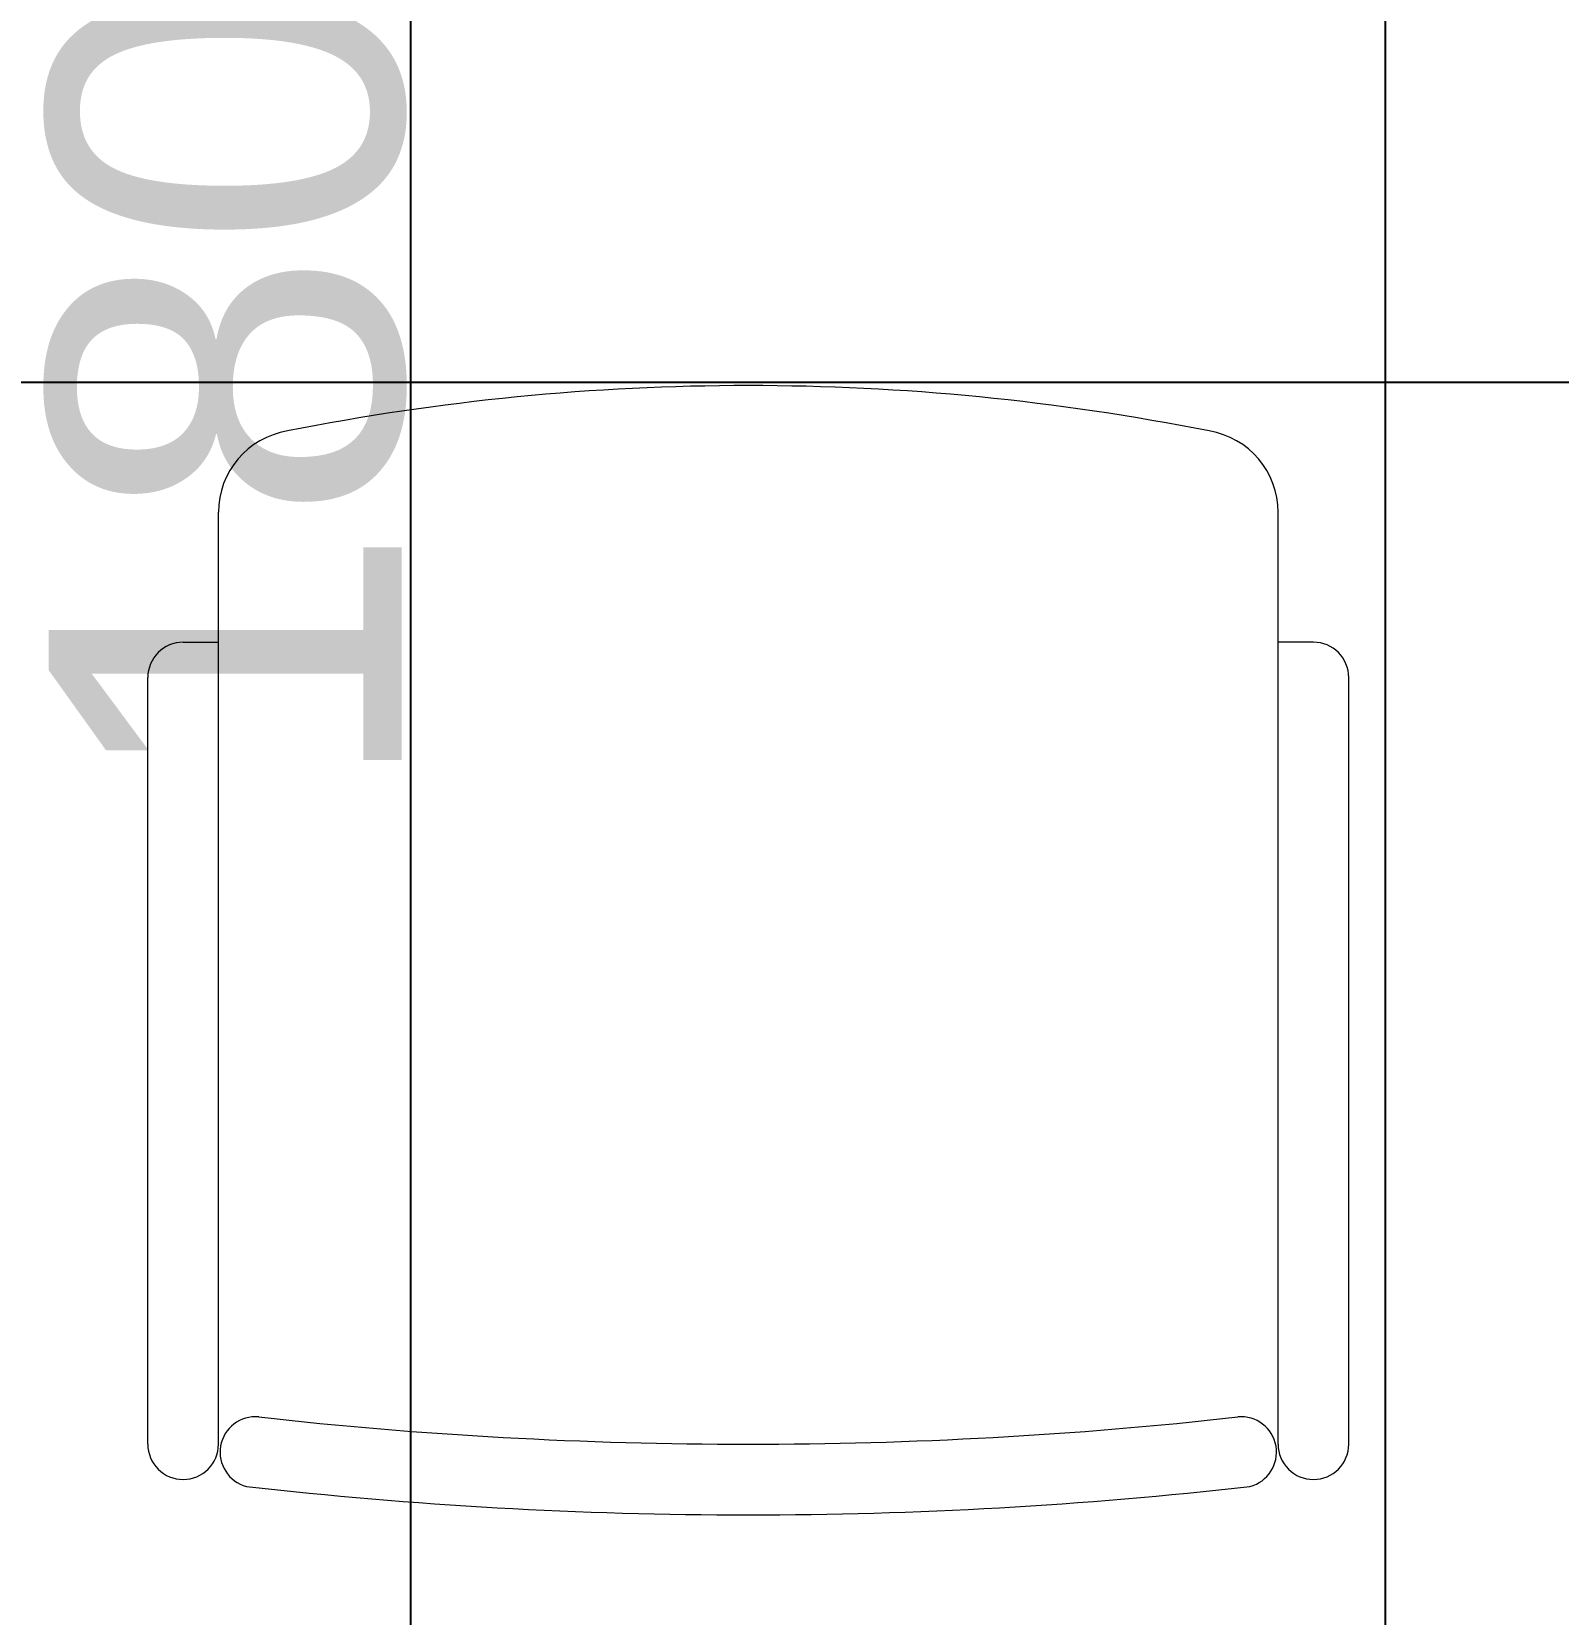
# Model space of a CAD drawing. Header units: inches. Extents: x -12418 to 57169, y -29325 to 19878.
# Drawn here: x 33025 to 33673, y -8923 to -8251 of the extents above; entities that cross this region are included whole.
import ezdxf

# ---------------------------------------------------------------- set-up
doc = ezdxf.new("R2010")
doc.units = ezdxf.units.IN
doc.header["$LTSCALE"] = 25
doc.header["$MEASUREMENT"] = 0
doc.header["$PDMODE"] = 3
doc.layers.get('0').update_dxf_attribs({"color": 8})
doc.layers.get('Defpoints').update_dxf_attribs({"color": 8})
doc.layers.add('00-Ground Floor$0$False Ceiling', color=251, linetype='Continuous')
doc.layers.add('00-Ground Floor$0$LOADING', color=253, linetype='Continuous', lineweight=5)
doc.layers.add('E-DIM', color=6, linetype='Continuous', lineweight=18)
doc.styles.get("Standard").update_dxf_attribs({"font": 'arial.ttf'})
doc.dimstyles.get("Standard").update_dxf_attribs({"dimtxt": 150, "dimasz": 150, "dimexe": 0.18, "dimexo": 0.0625, "dimgap": 1, "dimtad": 1, "dimdec": 0, "dimlfac": 0.1, "dimzin": 0, "dimdsep": 46, "dimtxsty": 'Standard', "dimcen": 0.09, "dimclrd": 256, "dimclrt": 7, "dimadec": 0, "dimazin": 0, "dimtfac": 1, "dimtdec": 0, "dimtofl": 0, "dimtmove": 0, "dimatfit": 3, "dimfxl": 1, "dimtolj": 1, "dimtzin": 0, "dimarcsym": 0})

# ---------------------------------------------------------------- blocks, each defined once
blk = doc.blocks.new('00-Ground Floor$0$GF21016-P')
at = {"layer": '00-Ground Floor$0$LOADING', "extrusion": (-1.24384e-09, -1.20261e-09, -1)}
for p, q in [((0.01278, 0.01793), (0.01278, 0.41365)), ((0.46278, 0.01793), (0.46278, 0.41365)), ((-0.00222, 0.35848), (0.01278, 0.35848)), ((0.47778, 0.35848), (0.46278, 0.35848)), ((-0.01722, 0.01793), (-0.01722, 0.34348)), ((0.49278, 0.01793), (0.49278, 0.34348)), ((0.47778, 0.00293), (0.47778, 0.00293))]:
    blk.add_line(p, q, dxfattribs=at)
for centre, radius, start, end in [((-0.23778, -0.5362), 1.00364, 78.75684, 101.24316), ((-0.04778, 0.41365), 0.035, 0, 80.65572), ((-0.42778, 0.41365), 0.035, 99.34428, 180), ((0.00222, 0.34348), 0.015, 0, 90), ((-0.47778, 0.34348), 0.015, 90, 180), ((-0.02845, 0.01455), 0.01501, 284.3864, 95.52091), ((-0.23778, 1.89282), 1.8749, 263.6341, 276.3659), ((-0.4471, 0.01455), 0.01501, 84.47909, 255.6136), ((0.00222, 0.01793), 0.015, 270, 0), ((0.00222, 0.01793), 0.015, 180, 270), ((-0.47778, 0.01793), 0.015, 270, 0), ((-0.47778, 0.01793), 0.015, 180, 270), ((-0.23778, 1.87344), 1.8855, 263.51186, 276.48814)]:
    blk.add_arc(centre, radius, start, end, dxfattribs=at)
blk = doc.blocks.new('00-Ground Floor$0$A$Ce9e1c4c3')
at = {"layer": '00-Ground Floor$0$False Ceiling', "color": 254, "linetype": 'Continuous'}
for p, q in [((-66400, -10217.43), (-66400, -7067.43)), ((-68550.49, -8400), (-64050.49, -8400))]:
    blk.add_line(p, q, dxfattribs=at)
blk = doc.blocks.new('00-Ground Floor')
at = {"layer": '00-Ground Floor$0$False Ceiling', "color": 254}
blk.add_blockref('00-Ground Floor$0$A$Ce9e1c4c3', (100000, 0), dxfattribs=at)
at = {"layer": '00-Ground Floor$0$LOADING', "color": 1, "extrusion": (-2.67576e-11, 2.24019e-05, 1), "xscale": -1000.000000000002, "yscale": 1000.000000000002, "zscale": -1000.000000000002, "rotation": 2.511235315694194e-05}
blk.add_blockref('00-Ground Floor$0$GF21016-P', (33567.22, -8868.86, -0.18), dxfattribs=at)
blk = doc.blocks.new('*D319')
at = {"layer": 'Defpoints', "color": 0, "transparency": 16777216}
for p in [(32400, -7501.62), (32400, -9301.62), (33185.95, -9301.62)]:
    blk.add_point(p, dxfattribs=at)
at = {"layer": 'E-DIM', "color": 0, "lineweight": -2, "transparency": 16777216}
for p, q in [((32400.06, -7501.62), (33186.13, -7501.62)), ((32400.06, -9301.62), (33186.13, -9301.62))]:
    blk.add_line(p, q, dxfattribs=at)
at = {"layer": 'E-DIM', "lineweight": -2, "transparency": 16777216}
blk.add_line((33185.95, -7651.62), (33185.95, -9151.62), dxfattribs=at)
at = {"layer": 'E-DIM', "transparency": 16777216}
for points in [[(33160.95, -7651.62), (33210.95, -7651.62), (33185.95, -7501.62)], [(33160.95, -9151.62), (33210.95, -9151.62), (33185.95, -9301.62)]]:
    blk.add_solid(points, dxfattribs=at)
at = {"layer": 'E-DIM', "color": 7, "transparency": 16777216, "insert": (33108.36, -8401.62), "char_height": 150, "attachment_point": 5, "rotation": 90}
blk.add_mtext('\\A1;180', dxfattribs=at)

msp = doc.modelspace()

# ---------------------------------------------------------------- block references
msp.add_blockref('00-Ground Floor', (0, 0))

# ---------------------------------------------------------------- dimensions: what is measured, and where the dimension line sits
at = {"layer": 'E-DIM'}
dim = msp.add_linear_dim(base=(33185.95, -9301.62), p1=(32400, -7501.62), p2=(32400, -9301.62), angle=90, dimstyle='Standard', dxfattribs=at)
dim.commit()
dim.dimension.update_dxf_attribs({"geometry": '*D319', "text_midpoint": (33108.36, -8401.62)})

doc.saveas('drawing.dxf')
